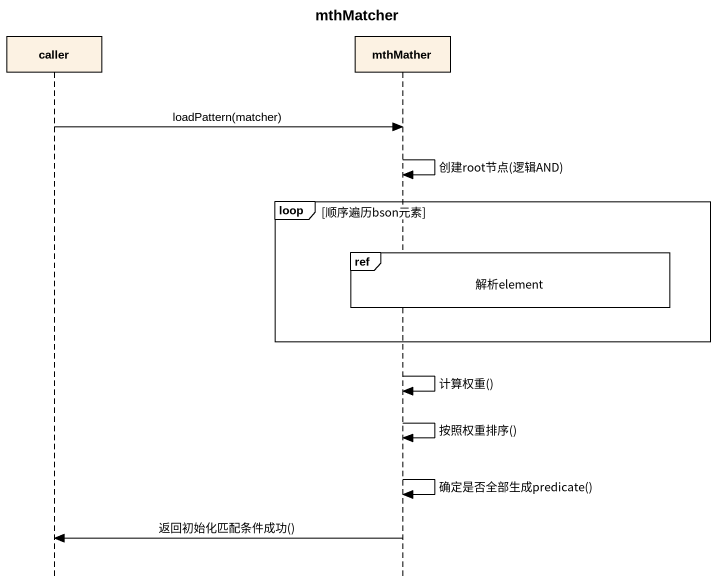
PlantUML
@startuml
title mthMatcher
hide footbox
participant caller
participant mthMather

caller -> mthMather : loadPattern(matcher)
mthMather -> mthMather : 创建root节点(逻辑AND)
loop 顺序遍历bson元素
  ref over mthMather : 解析element
end
mthMather -> mthMather : 计算权重()
mthMather -> mthMather : 按照权重排序()
mthMather -> mthMather : 确定是否全部生成predicate()
mthMather -> caller : 返回初始化匹配条件成功()
@enduml
